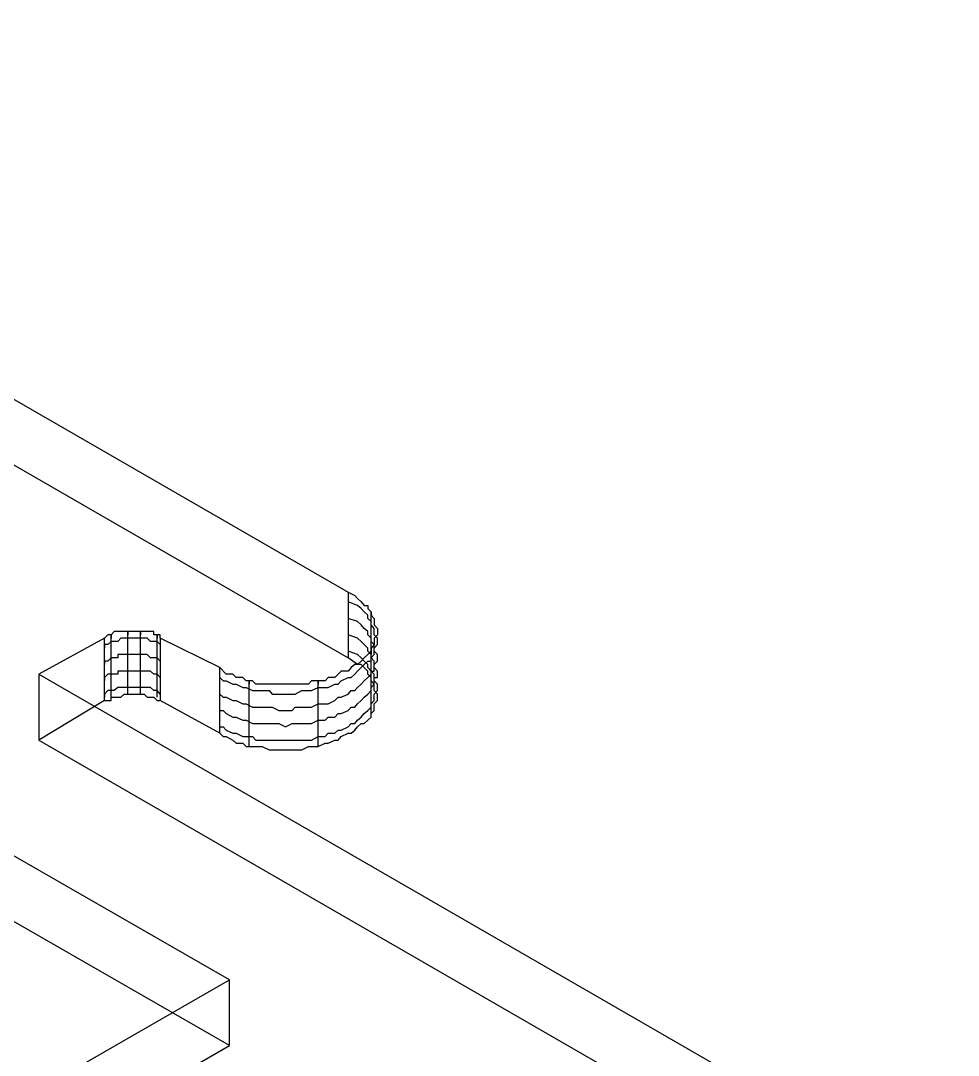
# Model space of a CAD drawing. Header units: millimetres. Extents: x 0 to 2112, y 8 to 1252.
# Drawn here: x 1556.3 to 1631.5, y 516 to 598.9 of the extents above; entities that cross this region are included whole.
import ezdxf

# ---------------------------------------------------------------- set-up
doc = ezdxf.new("R2010")
doc.units = ezdxf.units.MM
doc.layers.get('0').update_dxf_attribs({"linetype": 'CONTINUOUS'})

msp = doc.modelspace()

# ---------------------------------------------------------------- linework, layer by layer
at = {"color": 9}
for p, q in [((1503.12, 598.925), (1582.58, 553.106)), ((1503.12, 598.925), (1582.58, 553.106)), ((1503.12, 593.665), (1582.58, 547.818)), ((1503.12, 593.665), (1582.58, 547.818)), ((1582.58, 553.106), (1583.11, 552.831)), ((1582.58, 553.106), (1582.58, 547.818)), ((1582.58, 553.106), (1583.11, 552.831)), ((1582.58, 553.106), (1582.58, 547.818)), ((1583.11, 552.831), (1583.35, 552.584)), ((1583.11, 552.831), (1583.35, 552.584)), ((1583.35, 552.034), (1582.58, 552.309)), ((1582.58, 552.309), (1582.58, 552.034)), ((1583.35, 552.584), (1583.63, 552.309)), ((1583.35, 552.584), (1583.63, 552.309)), ((1583.63, 551.783), (1583.35, 552.034)), ((1583.63, 552.309), (1583.88, 552.034)), ((1583.63, 552.309), (1583.88, 552.034)), ((1583.88, 551.508), (1583.63, 551.783)), ((1583.88, 552.034), (1584.16, 552.034)), ((1583.88, 552.034), (1584.16, 552.034)), ((1584.16, 552.034), (1584.16, 551.783)), ((1584.16, 552.034), (1584.16, 551.783)), ((1584.16, 551.783), (1584.43, 551.508)), ((1584.16, 551.783), (1584.43, 551.508)), ((1583.35, 550.739), (1582.58, 550.986)), ((1582.58, 550.986), (1582.58, 550.739)), ((1584.16, 551.261), (1583.88, 551.508)), ((1584.16, 550.986), (1584.16, 551.261)), ((1584.43, 550.739), (1584.16, 550.986)), ((1584.43, 551.508), (1584.43, 551.261)), ((1584.43, 546.523), (1584.43, 551.508)), ((1584.43, 551.508), (1584.43, 551.261)), ((1584.43, 551.508), (1584.43, 551.261)), ((1584.43, 551.261), (1584.68, 550.986)), ((1584.43, 551.261), (1584.68, 550.986)), ((1584.68, 550.986), (1584.68, 550.739)), ((1584.68, 550.986), (1584.68, 550.739)), ((1583.63, 550.464), (1583.35, 550.739)), ((1583.88, 550.189), (1583.63, 550.464)), ((1584.16, 549.938), (1583.88, 550.189)), ((1584.43, 550.464), (1584.43, 550.739)), ((1584.68, 550.189), (1584.43, 550.464)), ((1584.68, 550.739), (1584.68, 550.464)), ((1584.68, 550.739), (1584.68, 550.464)), ((1584.68, 550.464), (1584.95, 550.189)), ((1584.68, 550.464), (1584.95, 550.189)), ((1584.68, 549.938), (1584.68, 550.189)), ((1584.95, 550.189), (1584.95, 549.938)), ((1584.95, 550.189), (1584.95, 549.938)), ((1563.05, 549.416), (1557.76, 546.523)), ((1563.05, 549.416), (1557.76, 546.523)), ((1563.3, 549.663), (1563.05, 549.416)), ((1563.3, 549.663), (1563.05, 549.416)), ((1563.05, 544.4), (1563.05, 549.416)), ((1563.05, 544.4), (1563.05, 549.416)), ((1563.57, 549.663), (1563.3, 549.663)), ((1563.57, 549.663), (1563.3, 549.663)), ((1563.82, 549.938), (1563.57, 549.663)), ((1563.82, 549.938), (1563.57, 549.663)), ((1563.57, 549.663), (1563.57, 549.663)), ((1563.57, 544.675), (1563.57, 549.663)), ((1563.57, 549.663), (1563.57, 549.416)), ((1563.57, 549.663), (1563.57, 549.663)), ((1564.1, 549.938), (1563.82, 549.938)), ((1564.1, 549.938), (1563.82, 549.938)), ((1564.34, 549.938), (1564.1, 549.938)), ((1564.1, 549.938), (1564.1, 549.938)), ((1564.34, 549.938), (1564.1, 549.938)), ((1564.1, 549.938), (1564.1, 549.938)), ((1564.34, 549.416), (1564.1, 549.141)), ((1564.62, 549.938), (1564.34, 549.938)), ((1564.62, 549.938), (1564.34, 549.938)), ((1564.62, 549.416), (1564.34, 549.416)), ((1564.9, 549.938), (1564.62, 549.938)), ((1564.9, 549.938), (1564.62, 549.938)), ((1564.9, 549.416), (1564.62, 549.416)), ((1565.14, 549.938), (1564.9, 549.938)), ((1564.9, 549.938), (1564.9, 549.938)), ((1564.9, 544.925), (1564.9, 549.938)), ((1564.9, 549.938), (1564.9, 549.663)), ((1565.14, 549.938), (1564.9, 549.938)), ((1564.9, 549.938), (1564.9, 549.938)), ((1565.14, 549.416), (1564.9, 549.416)), ((1564.9, 549.416), (1564.9, 549.416)), ((1565.42, 549.938), (1565.14, 549.938)), ((1565.42, 549.938), (1565.14, 549.938)), ((1565.42, 549.416), (1565.14, 549.416)), ((1565.67, 549.938), (1565.42, 549.938)), ((1565.67, 549.938), (1565.42, 549.938)), ((1565.67, 549.416), (1565.42, 549.416)), ((1565.94, 549.938), (1565.67, 549.938)), ((1565.67, 549.938), (1565.67, 549.938)), ((1565.94, 549.938), (1565.67, 549.938)), ((1565.67, 549.938), (1565.67, 549.938)), ((1565.94, 549.416), (1565.67, 549.416)), ((1565.67, 549.416), (1565.67, 549.416)), ((1566.22, 549.938), (1565.94, 549.938)), ((1565.94, 544.925), (1565.94, 549.938)), ((1565.94, 549.938), (1565.94, 549.663)), ((1566.22, 549.938), (1565.94, 549.938)), ((1566.22, 549.416), (1565.94, 549.416)), ((1566.47, 549.938), (1566.22, 549.938)), ((1566.22, 549.938), (1566.22, 549.938)), ((1566.47, 549.938), (1566.22, 549.938)), ((1566.22, 549.938), (1566.22, 549.938)), ((1566.47, 549.416), (1566.22, 549.416)), ((1566.22, 549.416), (1566.22, 549.416)), ((1566.74, 549.938), (1566.47, 549.938)), ((1566.74, 549.938), (1566.47, 549.938)), ((1566.74, 549.141), (1566.47, 549.416)), ((1566.99, 549.938), (1566.74, 549.938)), ((1566.99, 549.938), (1566.74, 549.938)), ((1566.99, 549.663), (1566.99, 549.938)), ((1566.99, 549.663), (1566.99, 549.938)), ((1567.26, 549.663), (1566.99, 549.663)), ((1567.26, 549.663), (1566.99, 549.663)), ((1567.51, 549.663), (1567.26, 549.663)), ((1567.26, 549.663), (1567.26, 549.663)), ((1567.26, 544.675), (1567.26, 549.663)), ((1567.26, 549.663), (1567.26, 549.416)), ((1567.51, 549.663), (1567.26, 549.663)), ((1567.26, 549.663), (1567.26, 549.663)), ((1567.51, 549.416), (1567.51, 549.663)), ((1567.51, 549.416), (1567.51, 549.663)), ((1572.28, 547.045), (1567.51, 549.416)), ((1567.51, 549.416), (1567.51, 544.4)), ((1572.28, 547.045), (1567.51, 549.416)), ((1567.51, 549.416), (1567.51, 544.4)), ((1583.35, 549.416), (1582.58, 549.663)), ((1582.58, 549.663), (1582.58, 549.416)), ((1583.63, 549.141), (1583.35, 549.416)), ((1584.16, 549.663), (1584.16, 549.938)), ((1584.43, 549.416), (1584.16, 549.663)), ((1584.43, 549.141), (1584.43, 549.416)), ((1584.68, 549.663), (1584.68, 549.938)), ((1584.95, 549.663), (1584.68, 549.416)), ((1584.95, 549.416), (1584.68, 549.663)), ((1584.95, 549.663), (1584.68, 549.416)), ((1584.68, 549.416), (1584.68, 549.141)), ((1584.68, 549.416), (1584.68, 549.141)), ((1584.95, 549.938), (1584.95, 549.663)), ((1584.95, 549.938), (1584.95, 549.663)), ((1584.95, 549.141), (1584.95, 549.416)), ((1563.3, 548.89), (1563.05, 548.89)), ((1563.05, 548.89), (1563.05, 548.615)), ((1563.57, 549.141), (1563.3, 548.89)), ((1563.82, 549.141), (1563.57, 549.141)), ((1563.57, 549.141), (1563.57, 549.141)), ((1564.1, 549.141), (1563.82, 549.141)), ((1564.1, 549.141), (1564.1, 549.141)), ((1566.99, 549.141), (1566.74, 549.141)), ((1567.26, 549.141), (1566.99, 549.141)), ((1566.99, 549.141), (1566.99, 549.141)), ((1567.51, 548.89), (1567.26, 549.141)), ((1567.26, 549.141), (1567.26, 549.141)), ((1567.51, 548.89), (1567.51, 548.89)), ((1583.88, 548.89), (1583.63, 549.141)), ((1584.16, 548.615), (1583.88, 548.89)), ((1584.16, 548.368), (1584.16, 548.615)), ((1584.68, 548.89), (1584.43, 549.141)), ((1584.68, 548.89), (1584.43, 548.615)), ((1584.68, 548.89), (1584.43, 548.615)), ((1584.43, 548.615), (1584.43, 548.368)), ((1584.43, 548.615), (1584.43, 548.368)), ((1584.68, 549.141), (1584.68, 548.89)), ((1584.68, 549.141), (1584.68, 548.89)), ((1584.68, 548.615), (1584.68, 548.89)), ((1584.68, 548.615), (1584.95, 548.89)), ((1584.68, 548.368), (1584.68, 548.615)), ((1584.68, 548.368), (1584.68, 548.615)), ((1584.95, 548.89), (1584.95, 549.141)), ((1563.57, 547.818), (1563.3, 547.568)), ((1563.82, 547.818), (1563.57, 547.818)), ((1563.57, 547.818), (1563.57, 547.818)), ((1564.1, 547.818), (1563.82, 547.818)), ((1564.34, 548.093), (1564.1, 548.093)), ((1564.1, 548.093), (1564.1, 547.818)), ((1564.62, 548.093), (1564.34, 548.093)), ((1564.9, 548.093), (1564.62, 548.093)), ((1565.14, 548.093), (1564.9, 548.093)), ((1564.9, 548.093), (1564.9, 548.093)), ((1565.42, 548.093), (1565.14, 548.093)), ((1565.67, 548.093), (1565.42, 548.093)), ((1565.94, 548.093), (1565.67, 548.093)), ((1565.67, 548.093), (1565.67, 548.093)), ((1566.22, 548.093), (1565.94, 548.093)), ((1566.47, 548.093), (1566.22, 548.093)), ((1566.22, 548.093), (1566.22, 548.093)), ((1566.74, 547.818), (1566.47, 548.093)), ((1566.99, 547.818), (1566.74, 547.818)), ((1567.26, 547.818), (1566.99, 547.818)), ((1566.99, 547.818), (1566.99, 547.818)), ((1567.51, 547.568), (1567.26, 547.818)), ((1567.26, 547.818), (1567.26, 547.818)), ((1583.35, 548.093), (1582.58, 548.368)), ((1582.58, 548.368), (1582.58, 548.093)), ((1583.35, 547.292), (1582.58, 547.818)), ((1583.35, 547.292), (1582.58, 547.818)), ((1583.63, 547.818), (1583.35, 548.093)), ((1583.88, 547.818), (1583.63, 547.568)), ((1583.88, 547.568), (1583.63, 547.818)), ((1583.88, 547.818), (1583.63, 547.568)), ((1584.16, 548.093), (1583.88, 547.818)), ((1584.16, 548.093), (1583.88, 547.818)), ((1584.43, 548.368), (1584.16, 548.093)), ((1584.43, 548.093), (1584.16, 548.368)), ((1584.43, 548.368), (1584.16, 548.093)), ((1584.43, 543.077), (1584.43, 548.368)), ((1584.43, 548.368), (1584.43, 548.093)), ((1584.43, 547.818), (1584.43, 548.093)), ((1584.43, 547.818), (1584.68, 548.093)), ((1584.68, 547.568), (1584.43, 547.818)), ((1584.43, 547.568), (1584.43, 547.818)), ((1584.95, 548.093), (1584.68, 548.368)), ((1584.68, 548.093), (1584.68, 548.368)), ((1584.95, 547.818), (1584.95, 548.093)), ((1584.95, 547.568), (1584.95, 547.818)), ((1563.3, 547.568), (1563.05, 547.568)), ((1563.05, 547.568), (1563.05, 547.292)), ((1567.51, 547.568), (1567.51, 547.568)), ((1572.8, 546.523), (1572.28, 547.045)), ((1572.28, 541.786), (1572.28, 547.045)), ((1572.28, 541.786), (1572.28, 547.045)), ((1572.8, 546.523), (1572.28, 547.045)), ((1582.83, 547.045), (1582.58, 546.77)), ((1582.83, 547.045), (1582.58, 546.77)), ((1583.11, 547.292), (1582.83, 547.045)), ((1583.11, 547.292), (1582.83, 547.045)), ((1583.35, 547.292), (1583.11, 547.292)), ((1583.35, 547.292), (1583.11, 547.292)), ((1583.63, 547.568), (1583.35, 547.292)), ((1583.63, 547.568), (1583.35, 547.292)), ((1583.63, 547.292), (1583.35, 547.292)), ((1583.63, 547.292), (1583.35, 547.292)), ((1583.35, 546.77), (1583.63, 547.045)), ((1583.88, 547.045), (1583.63, 547.292)), ((1583.63, 547.045), (1583.88, 547.292)), ((1583.88, 547.045), (1583.63, 547.292)), ((1584.16, 547.292), (1583.88, 547.568)), ((1583.88, 547.292), (1584.16, 547.568)), ((1584.16, 546.77), (1583.88, 547.045)), ((1584.16, 546.77), (1583.88, 547.045)), ((1584.16, 547.568), (1584.43, 547.568)), ((1584.16, 547.045), (1584.16, 547.292)), ((1584.43, 546.77), (1584.16, 547.045)), ((1584.68, 547.292), (1584.68, 547.568)), ((1584.68, 547.292), (1584.95, 547.568)), ((1584.68, 547.045), (1584.68, 547.292)), ((1584.68, 547.045), (1584.68, 547.292)), ((1584.95, 546.77), (1584.68, 547.045)), ((1584.68, 546.77), (1584.68, 547.045)), ((1573.08, 522.002), (1530.84, 546.248)), ((1573.08, 522.002), (1530.84, 546.248)), ((1557.76, 546.523), (1776.08, 420.582)), ((1557.76, 546.523), (1557.76, 541.232)), ((1557.76, 546.523), (1776.08, 420.582)), ((1557.76, 546.523), (1557.76, 541.232)), ((1563.3, 546.523), (1563.05, 546.248)), ((1563.05, 546.248), (1563.05, 545.973)), ((1563.57, 546.523), (1563.3, 546.523)), ((1563.82, 546.523), (1563.57, 546.523)), ((1563.57, 546.523), (1563.57, 546.523)), ((1564.1, 546.523), (1563.82, 546.523)), ((1564.34, 546.77), (1564.1, 546.77)), ((1564.1, 546.77), (1564.1, 546.523)), ((1564.62, 546.77), (1564.34, 546.77)), ((1564.9, 546.77), (1564.62, 546.77)), ((1565.14, 546.77), (1564.9, 546.77)), ((1564.9, 546.77), (1564.9, 546.77)), ((1565.42, 546.77), (1565.14, 546.77)), ((1565.67, 546.77), (1565.42, 546.77)), ((1565.94, 546.77), (1565.67, 546.77)), ((1565.67, 546.77), (1565.67, 546.77)), ((1566.22, 546.77), (1565.94, 546.77)), ((1566.47, 546.77), (1566.22, 546.77)), ((1566.22, 546.77), (1566.22, 546.77)), ((1566.74, 546.77), (1566.47, 546.77)), ((1566.99, 546.523), (1566.74, 546.77)), ((1567.26, 546.523), (1566.99, 546.523)), ((1566.99, 546.523), (1566.99, 546.523)), ((1567.51, 546.248), (1567.26, 546.523)), ((1567.26, 546.523), (1567.26, 546.523)), ((1567.51, 546.248), (1567.51, 546.248)), ((1572.28, 546.248), (1572.56, 545.973)), ((1572.56, 545.973), (1572.8, 545.973)), ((1573.33, 546.523), (1572.8, 546.523)), ((1573.33, 546.523), (1572.8, 546.523)), ((1572.8, 545.973), (1573.33, 545.723)), ((1573.6, 546.248), (1573.33, 546.523)), ((1573.6, 546.248), (1573.33, 546.523)), ((1574.13, 546.248), (1573.6, 546.248)), ((1574.13, 546.248), (1573.6, 546.248)), ((1574.4, 545.973), (1574.13, 546.248)), ((1574.4, 545.973), (1574.13, 546.248)), ((1574.92, 545.973), (1574.4, 545.973)), ((1574.92, 545.973), (1574.4, 545.973)), ((1574.65, 540.71), (1574.65, 545.973)), ((1574.65, 545.973), (1574.65, 545.723)), ((1575.17, 545.723), (1574.92, 545.973)), ((1575.17, 545.723), (1574.92, 545.973)), ((1579.66, 545.973), (1579.41, 545.723)), ((1579.66, 545.973), (1579.41, 545.723)), ((1580.19, 545.973), (1579.66, 545.973)), ((1580.19, 545.973), (1579.66, 545.973)), ((1580.74, 545.973), (1580.19, 545.973)), ((1580.19, 540.71), (1580.19, 545.973)), ((1580.19, 545.973), (1580.19, 545.723)), ((1580.74, 545.973), (1580.19, 545.973)), ((1580.99, 546.248), (1580.74, 545.973)), ((1580.99, 546.248), (1580.74, 545.973)), ((1581.51, 546.248), (1580.99, 546.248)), ((1581.51, 546.248), (1580.99, 546.248)), ((1581.78, 546.523), (1581.51, 546.248)), ((1581.78, 546.523), (1581.51, 546.248)), ((1582.03, 546.77), (1581.78, 546.523)), ((1582.03, 546.77), (1581.78, 546.523)), ((1581.78, 545.723), (1582.03, 545.973)), ((1582.58, 546.77), (1582.03, 546.77)), ((1582.58, 546.77), (1582.03, 546.77)), ((1582.03, 545.973), (1582.58, 546.248)), ((1582.58, 546.248), (1582.83, 546.248)), ((1582.83, 546.248), (1583.11, 546.523)), ((1583.11, 546.523), (1583.35, 546.77)), ((1583.63, 545.723), (1583.88, 545.973)), ((1583.88, 545.973), (1584.16, 546.248)), ((1584.16, 546.523), (1584.16, 546.77)), ((1584.16, 546.523), (1584.16, 546.77)), ((1584.43, 546.248), (1584.16, 546.523)), ((1584.16, 546.248), (1584.43, 546.523)), ((1584.43, 546.248), (1584.16, 546.523)), ((1584.68, 546.523), (1584.43, 546.77)), ((1584.43, 546.77), (1584.43, 546.77)), ((1584.43, 546.523), (1584.43, 546.77)), ((1584.43, 546.77), (1584.68, 546.77)), ((1584.43, 545.973), (1584.43, 546.248)), ((1584.43, 545.973), (1584.43, 546.248)), ((1584.68, 545.723), (1584.43, 545.973)), ((1584.68, 545.723), (1584.43, 545.973)), ((1584.68, 546.248), (1584.68, 546.523)), ((1584.68, 545.973), (1584.68, 546.248)), ((1584.68, 545.973), (1584.68, 546.248)), ((1584.68, 546.248), (1584.95, 546.248)), ((1584.95, 545.723), (1584.68, 545.973)), ((1584.68, 545.723), (1584.68, 545.973)), ((1584.95, 546.523), (1584.95, 546.77)), ((1584.95, 546.248), (1584.95, 546.523)), ((1563.3, 545.2), (1563.05, 544.925)), ((1563.57, 545.2), (1563.3, 545.2)), ((1563.82, 545.2), (1563.57, 545.2)), ((1563.57, 545.2), (1563.57, 545.2)), ((1564.1, 545.447), (1563.82, 545.2)), ((1564.34, 545.447), (1564.1, 545.447)), ((1564.1, 545.447), (1564.1, 545.447)), ((1564.62, 545.447), (1564.34, 545.447)), ((1564.9, 545.447), (1564.62, 545.447)), ((1565.14, 545.447), (1564.9, 545.447)), ((1564.9, 545.447), (1564.9, 545.447)), ((1565.42, 545.447), (1565.14, 545.447)), ((1565.67, 545.447), (1565.42, 545.447)), ((1565.94, 545.447), (1565.67, 545.447)), ((1565.67, 545.447), (1565.67, 545.447)), ((1566.22, 545.447), (1565.94, 545.447)), ((1566.47, 545.447), (1566.22, 545.447)), ((1566.22, 545.447), (1566.22, 545.447)), ((1566.74, 545.447), (1566.47, 545.447)), ((1566.99, 545.2), (1566.74, 545.447)), ((1567.26, 545.2), (1566.99, 545.2)), ((1566.99, 545.2), (1566.99, 545.2)), ((1567.51, 544.925), (1567.26, 545.2)), ((1567.26, 545.2), (1567.26, 545.2)), ((1573.33, 545.723), (1573.6, 545.723)), ((1573.6, 545.723), (1574.13, 545.447)), ((1574.13, 545.447), (1574.4, 545.447)), ((1574.4, 545.447), (1574.92, 545.2)), ((1574.92, 545.2), (1575.17, 545.2)), ((1575.7, 545.723), (1575.17, 545.723)), ((1575.7, 545.723), (1575.17, 545.723)), ((1575.17, 545.2), (1575.7, 545.2)), ((1576.25, 545.723), (1575.7, 545.723)), ((1576.25, 545.723), (1575.7, 545.723)), ((1575.7, 545.2), (1576.25, 545.2)), ((1576.49, 545.723), (1576.25, 545.723)), ((1576.49, 545.723), (1576.25, 545.723)), ((1576.25, 545.2), (1576.49, 544.925)), ((1577.02, 545.723), (1576.49, 545.723)), ((1577.02, 545.723), (1576.49, 545.723)), ((1577.57, 545.723), (1577.02, 545.723)), ((1577.57, 545.723), (1577.02, 545.723)), ((1578.09, 545.723), (1577.57, 545.723)), ((1578.09, 545.723), (1577.57, 545.723)), ((1578.34, 545.723), (1578.09, 545.723)), ((1578.34, 545.723), (1578.09, 545.723)), ((1578.86, 545.723), (1578.34, 545.723)), ((1578.86, 545.723), (1578.34, 545.723)), ((1578.34, 544.925), (1578.86, 545.2)), ((1579.41, 545.723), (1578.86, 545.723)), ((1579.41, 545.723), (1578.86, 545.723)), ((1578.86, 545.2), (1579.41, 545.2)), ((1579.41, 545.2), (1579.66, 545.2)), ((1579.66, 545.2), (1580.19, 545.447)), ((1580.19, 545.447), (1580.74, 545.447)), ((1580.74, 545.447), (1580.99, 545.447)), ((1580.99, 545.447), (1581.51, 545.723)), ((1581.51, 545.723), (1581.78, 545.723)), ((1582.58, 544.925), (1582.83, 545.2)), ((1582.83, 545.2), (1583.11, 545.2)), ((1583.11, 545.2), (1583.35, 545.447)), ((1583.35, 545.447), (1583.63, 545.723)), ((1584.16, 544.925), (1584.43, 545.2)), ((1584.43, 545.447), (1584.68, 545.723)), ((1584.43, 545.2), (1584.43, 545.447)), ((1584.68, 545.447), (1584.68, 545.723)), ((1584.68, 545.447), (1584.68, 545.723)), ((1584.68, 545.2), (1584.68, 545.447)), ((1584.68, 545.2), (1584.68, 545.447)), ((1584.95, 544.925), (1584.68, 545.2)), ((1584.68, 544.925), (1584.95, 545.2)), ((1584.95, 544.925), (1584.68, 545.2)), ((1584.95, 545.447), (1584.95, 545.723)), ((1584.95, 545.2), (1584.95, 545.447)), ((1563.05, 544.4), (1557.76, 541.232)), ((1563.05, 544.4), (1557.76, 541.232)), ((1563.05, 544.925), (1563.05, 544.675)), ((1563.05, 544.4), (1563.3, 544.4)), ((1563.05, 544.4), (1563.3, 544.4)), ((1563.3, 544.4), (1563.57, 544.4)), ((1563.3, 544.4), (1563.57, 544.4)), ((1563.57, 544.4), (1563.57, 544.675)), ((1563.57, 544.675), (1563.82, 544.675)), ((1563.57, 544.4), (1563.57, 544.675)), ((1563.57, 544.675), (1563.82, 544.675)), ((1563.82, 544.675), (1563.82, 544.675)), ((1563.82, 544.675), (1564.1, 544.675)), ((1563.82, 544.675), (1563.82, 544.675)), ((1563.82, 544.675), (1564.1, 544.675)), ((1564.1, 544.675), (1564.34, 544.675)), ((1564.1, 544.675), (1564.34, 544.675)), ((1564.34, 544.675), (1564.62, 544.925)), ((1564.34, 544.675), (1564.62, 544.925)), ((1564.34, 544.675), (1564.34, 544.675)), ((1564.34, 544.675), (1564.34, 544.675)), ((1564.62, 544.925), (1564.9, 544.925)), ((1564.62, 544.925), (1564.9, 544.925)), ((1564.9, 544.925), (1565.14, 544.925)), ((1564.9, 544.925), (1565.14, 544.925)), ((1565.14, 544.925), (1565.14, 544.925)), ((1565.14, 544.925), (1565.42, 544.925)), ((1565.14, 544.925), (1565.14, 544.925)), ((1565.14, 544.925), (1565.42, 544.925)), ((1565.42, 544.925), (1565.67, 544.925)), ((1565.42, 544.925), (1565.67, 544.925)), ((1565.67, 544.925), (1565.94, 544.925)), ((1565.67, 544.925), (1565.94, 544.925)), ((1565.94, 544.925), (1565.94, 544.925)), ((1565.94, 544.925), (1566.22, 544.925)), ((1565.94, 544.925), (1565.94, 544.925)), ((1565.94, 544.925), (1566.22, 544.925)), ((1566.22, 544.925), (1566.47, 544.675)), ((1566.22, 544.925), (1566.47, 544.675)), ((1566.47, 544.675), (1566.47, 544.675)), ((1566.47, 544.675), (1566.74, 544.675)), ((1566.47, 544.675), (1566.47, 544.675)), ((1566.47, 544.675), (1566.74, 544.675)), ((1566.74, 544.675), (1566.99, 544.675)), ((1566.74, 544.675), (1566.99, 544.675)), ((1566.99, 544.675), (1566.99, 544.675)), ((1566.99, 544.675), (1567.26, 544.4)), ((1566.99, 544.675), (1566.99, 544.675)), ((1566.99, 544.675), (1567.26, 544.4)), ((1567.26, 544.4), (1567.51, 544.4)), ((1567.26, 544.4), (1567.51, 544.4)), ((1567.51, 544.925), (1567.51, 544.925)), ((1567.51, 544.4), (1567.51, 544.4)), ((1572.28, 541.786), (1567.51, 544.4)), ((1567.51, 544.4), (1567.51, 544.4)), ((1572.28, 541.786), (1567.51, 544.4)), ((1572.28, 544.925), (1572.56, 544.675)), ((1572.56, 544.675), (1572.8, 544.675)), ((1572.8, 544.675), (1573.33, 544.4)), ((1573.33, 544.4), (1573.6, 544.4)), ((1573.6, 544.4), (1574.13, 544.153)), ((1576.49, 544.925), (1577.02, 544.925)), ((1577.02, 544.925), (1577.57, 544.925)), ((1577.57, 544.925), (1578.09, 544.925)), ((1578.09, 544.925), (1578.34, 544.925)), ((1580.99, 544.153), (1581.51, 544.4)), ((1581.51, 544.4), (1581.78, 544.675)), ((1581.78, 544.675), (1582.03, 544.675)), ((1582.03, 544.675), (1582.58, 544.925)), ((1583.35, 544.153), (1583.63, 544.4)), ((1583.63, 544.4), (1583.88, 544.675)), ((1583.88, 544.675), (1584.16, 544.925)), ((1584.43, 544.153), (1584.68, 544.4)), ((1584.68, 544.675), (1584.68, 544.925)), ((1584.68, 544.4), (1584.68, 544.675)), ((1584.68, 544.153), (1584.95, 544.4)), ((1584.68, 544.153), (1584.95, 544.4)), ((1584.95, 544.675), (1584.95, 544.925)), ((1584.95, 544.675), (1584.95, 544.925)), ((1584.95, 544.4), (1584.95, 544.675)), ((1584.95, 544.4), (1584.95, 544.675)), ((1572.28, 543.602), (1572.56, 543.602)), ((1572.56, 543.602), (1572.8, 543.352)), ((1574.13, 544.153), (1574.4, 544.153)), ((1574.4, 544.153), (1574.92, 543.877)), ((1574.92, 543.877), (1575.17, 543.877)), ((1575.17, 543.877), (1575.7, 543.877)), ((1575.7, 543.877), (1576.25, 543.877)), ((1576.25, 543.877), (1576.49, 543.877)), ((1576.49, 543.877), (1577.02, 543.602)), ((1577.02, 543.602), (1577.57, 543.602)), ((1577.57, 543.602), (1578.09, 543.602)), ((1578.09, 543.602), (1578.34, 543.877)), ((1578.34, 543.877), (1578.86, 543.877)), ((1578.86, 543.877), (1579.41, 543.877)), ((1579.41, 543.877), (1579.66, 543.877)), ((1579.66, 543.877), (1580.19, 544.153)), ((1580.19, 544.153), (1580.74, 544.153)), ((1580.74, 544.153), (1580.99, 544.153)), ((1582.03, 543.352), (1582.58, 543.602)), ((1582.58, 543.602), (1582.83, 543.877)), ((1582.83, 543.877), (1583.11, 543.877)), ((1583.11, 543.877), (1583.35, 544.153)), ((1583.88, 543.352), (1584.16, 543.602)), ((1584.16, 543.602), (1584.43, 543.877)), ((1584.43, 543.877), (1584.43, 544.153)), ((1584.43, 543.352), (1584.68, 543.602)), ((1584.43, 543.352), (1584.68, 543.602)), ((1584.68, 543.877), (1584.68, 544.153)), ((1584.68, 543.877), (1584.68, 544.153)), ((1584.68, 543.602), (1584.68, 543.877)), ((1584.68, 543.602), (1584.68, 543.877)), ((1572.8, 543.352), (1573.33, 543.077)), ((1573.33, 543.077), (1573.6, 543.077)), ((1573.6, 543.077), (1574.13, 542.83)), ((1574.13, 542.83), (1574.4, 542.83)), ((1574.4, 542.83), (1574.92, 542.555)), ((1579.66, 542.555), (1580.19, 542.83)), ((1580.19, 542.83), (1580.74, 542.83)), ((1580.74, 542.83), (1580.99, 543.077)), ((1580.99, 543.077), (1581.51, 543.077)), ((1581.51, 543.077), (1581.78, 543.352)), ((1581.78, 543.352), (1582.03, 543.352)), ((1583.11, 542.555), (1583.35, 542.83)), ((1583.35, 542.83), (1583.63, 543.077)), ((1583.63, 543.077), (1583.88, 543.352)), ((1583.88, 542.555), (1584.16, 542.83)), ((1583.88, 542.555), (1584.16, 542.83)), ((1584.16, 542.83), (1584.43, 543.077)), ((1584.16, 542.83), (1584.43, 543.077)), ((1584.43, 543.077), (1584.43, 543.352)), ((1584.43, 543.077), (1584.43, 543.352)), ((1572.28, 542.308), (1572.56, 542.308)), ((1572.56, 542.308), (1572.8, 542.032)), ((1572.8, 542.032), (1573.33, 541.786)), ((1574.92, 542.555), (1575.17, 542.555)), ((1575.17, 542.555), (1575.7, 542.555)), ((1575.7, 542.555), (1576.25, 542.555)), ((1576.25, 542.555), (1576.49, 542.555)), ((1576.49, 542.555), (1577.02, 542.555)), ((1577.02, 542.555), (1577.57, 542.308)), ((1577.57, 542.308), (1578.09, 542.555)), ((1578.09, 542.555), (1578.34, 542.555)), ((1578.34, 542.555), (1578.86, 542.555)), ((1578.86, 542.555), (1579.41, 542.555)), ((1579.41, 542.555), (1579.66, 542.555)), ((1581.51, 541.786), (1581.78, 542.032)), ((1581.78, 542.032), (1582.03, 542.032)), ((1582.03, 542.032), (1582.58, 542.308)), ((1582.58, 542.308), (1582.83, 542.555)), ((1582.83, 542.555), (1583.11, 542.555)), ((1582.83, 541.786), (1583.11, 542.032)), ((1582.83, 541.786), (1583.11, 542.032)), ((1583.11, 542.032), (1583.35, 542.308)), ((1583.11, 542.032), (1583.35, 542.308)), ((1583.35, 542.308), (1583.63, 542.555)), ((1583.35, 542.308), (1583.63, 542.555)), ((1583.63, 542.555), (1583.88, 542.555)), ((1583.63, 542.555), (1583.88, 542.555)), ((1573.08, 516.738), (1530.84, 540.985)), ((1573.08, 516.738), (1530.84, 540.985)), ((1557.76, 541.232), (1776.08, 415.322)), ((1557.76, 541.232), (1776.08, 415.322)), ((1572.28, 541.786), (1572.56, 541.507)), ((1572.28, 541.786), (1572.56, 541.507)), ((1572.56, 541.507), (1572.8, 541.507)), ((1572.56, 541.507), (1572.8, 541.507)), ((1572.8, 541.507), (1573.33, 541.232)), ((1572.8, 541.507), (1573.33, 541.232)), ((1573.33, 541.786), (1573.6, 541.786)), ((1573.33, 541.232), (1573.6, 540.985)), ((1573.33, 541.232), (1573.6, 540.985)), ((1573.6, 541.786), (1574.13, 541.507)), ((1573.6, 540.985), (1574.13, 540.985)), ((1573.6, 540.985), (1574.13, 540.985)), ((1574.13, 541.507), (1574.4, 541.507)), ((1574.13, 540.985), (1574.4, 540.71)), ((1574.13, 540.985), (1574.4, 540.71)), ((1574.4, 541.507), (1574.92, 541.507)), ((1574.92, 541.507), (1575.17, 541.232)), ((1575.17, 541.232), (1575.7, 541.232)), ((1575.7, 541.232), (1576.25, 541.232)), ((1576.25, 541.232), (1576.49, 541.232)), ((1576.49, 541.232), (1577.02, 541.232)), ((1577.02, 541.232), (1577.57, 541.232)), ((1577.57, 541.232), (1578.09, 541.232)), ((1578.09, 541.232), (1578.34, 541.232)), ((1578.34, 541.232), (1578.86, 541.232)), ((1578.86, 541.232), (1579.41, 541.232)), ((1579.41, 541.232), (1579.66, 541.232)), ((1579.66, 541.232), (1580.19, 541.507)), ((1580.19, 541.507), (1580.74, 541.507)), ((1580.19, 540.71), (1580.74, 540.985)), ((1580.19, 540.71), (1580.74, 540.985)), ((1580.74, 541.507), (1580.99, 541.786)), ((1580.74, 540.985), (1580.99, 540.985)), ((1580.74, 540.985), (1580.99, 540.985)), ((1580.99, 541.786), (1581.51, 541.786)), ((1580.99, 540.985), (1581.51, 541.232)), ((1580.99, 540.985), (1581.51, 541.232)), ((1581.51, 541.232), (1581.78, 541.232)), ((1581.51, 541.232), (1581.78, 541.232)), ((1581.78, 541.232), (1582.03, 541.507)), ((1581.78, 541.232), (1582.03, 541.507)), ((1582.03, 541.507), (1582.58, 541.786)), ((1582.03, 541.507), (1582.58, 541.786)), ((1582.58, 541.786), (1582.83, 541.786)), ((1582.58, 541.786), (1582.83, 541.786)), ((1574.4, 540.71), (1574.92, 540.71)), ((1574.4, 540.71), (1574.92, 540.71)), ((1574.92, 540.71), (1575.17, 540.71)), ((1574.92, 540.71), (1575.17, 540.71)), ((1575.17, 540.71), (1575.7, 540.71)), ((1575.17, 540.71), (1575.7, 540.71)), ((1575.7, 540.71), (1576.25, 540.463)), ((1575.7, 540.71), (1576.25, 540.463)), ((1576.25, 540.463), (1576.49, 540.463)), ((1576.25, 540.463), (1576.49, 540.463)), ((1576.49, 540.463), (1577.02, 540.463)), ((1576.49, 540.463), (1577.02, 540.463)), ((1577.02, 540.463), (1577.57, 540.463)), ((1577.02, 540.463), (1577.57, 540.463)), ((1577.57, 540.463), (1578.09, 540.463)), ((1577.57, 540.463), (1578.09, 540.463)), ((1578.09, 540.463), (1578.34, 540.463)), ((1578.09, 540.463), (1578.34, 540.463)), ((1578.34, 540.463), (1578.86, 540.463)), ((1578.34, 540.463), (1578.86, 540.463)), ((1578.86, 540.463), (1579.41, 540.71)), ((1578.86, 540.463), (1579.41, 540.71)), ((1579.41, 540.71), (1579.66, 540.71)), ((1579.41, 540.71), (1579.66, 540.71)), ((1579.66, 540.71), (1580.19, 540.71)), ((1579.66, 540.71), (1580.19, 540.71)), ((1530.84, 497.784), (1573.08, 522.002)), ((1530.84, 497.784), (1573.08, 522.002)), ((1573.08, 516.738), (1573.08, 522.002)), ((1573.08, 516.738), (1573.08, 522.002)), ((1530.84, 492.52), (1573.08, 516.738)), ((1530.84, 492.52), (1573.08, 516.738))]:
    msp.add_line(p, q, dxfattribs=at)

doc.saveas('drawing.dxf')
